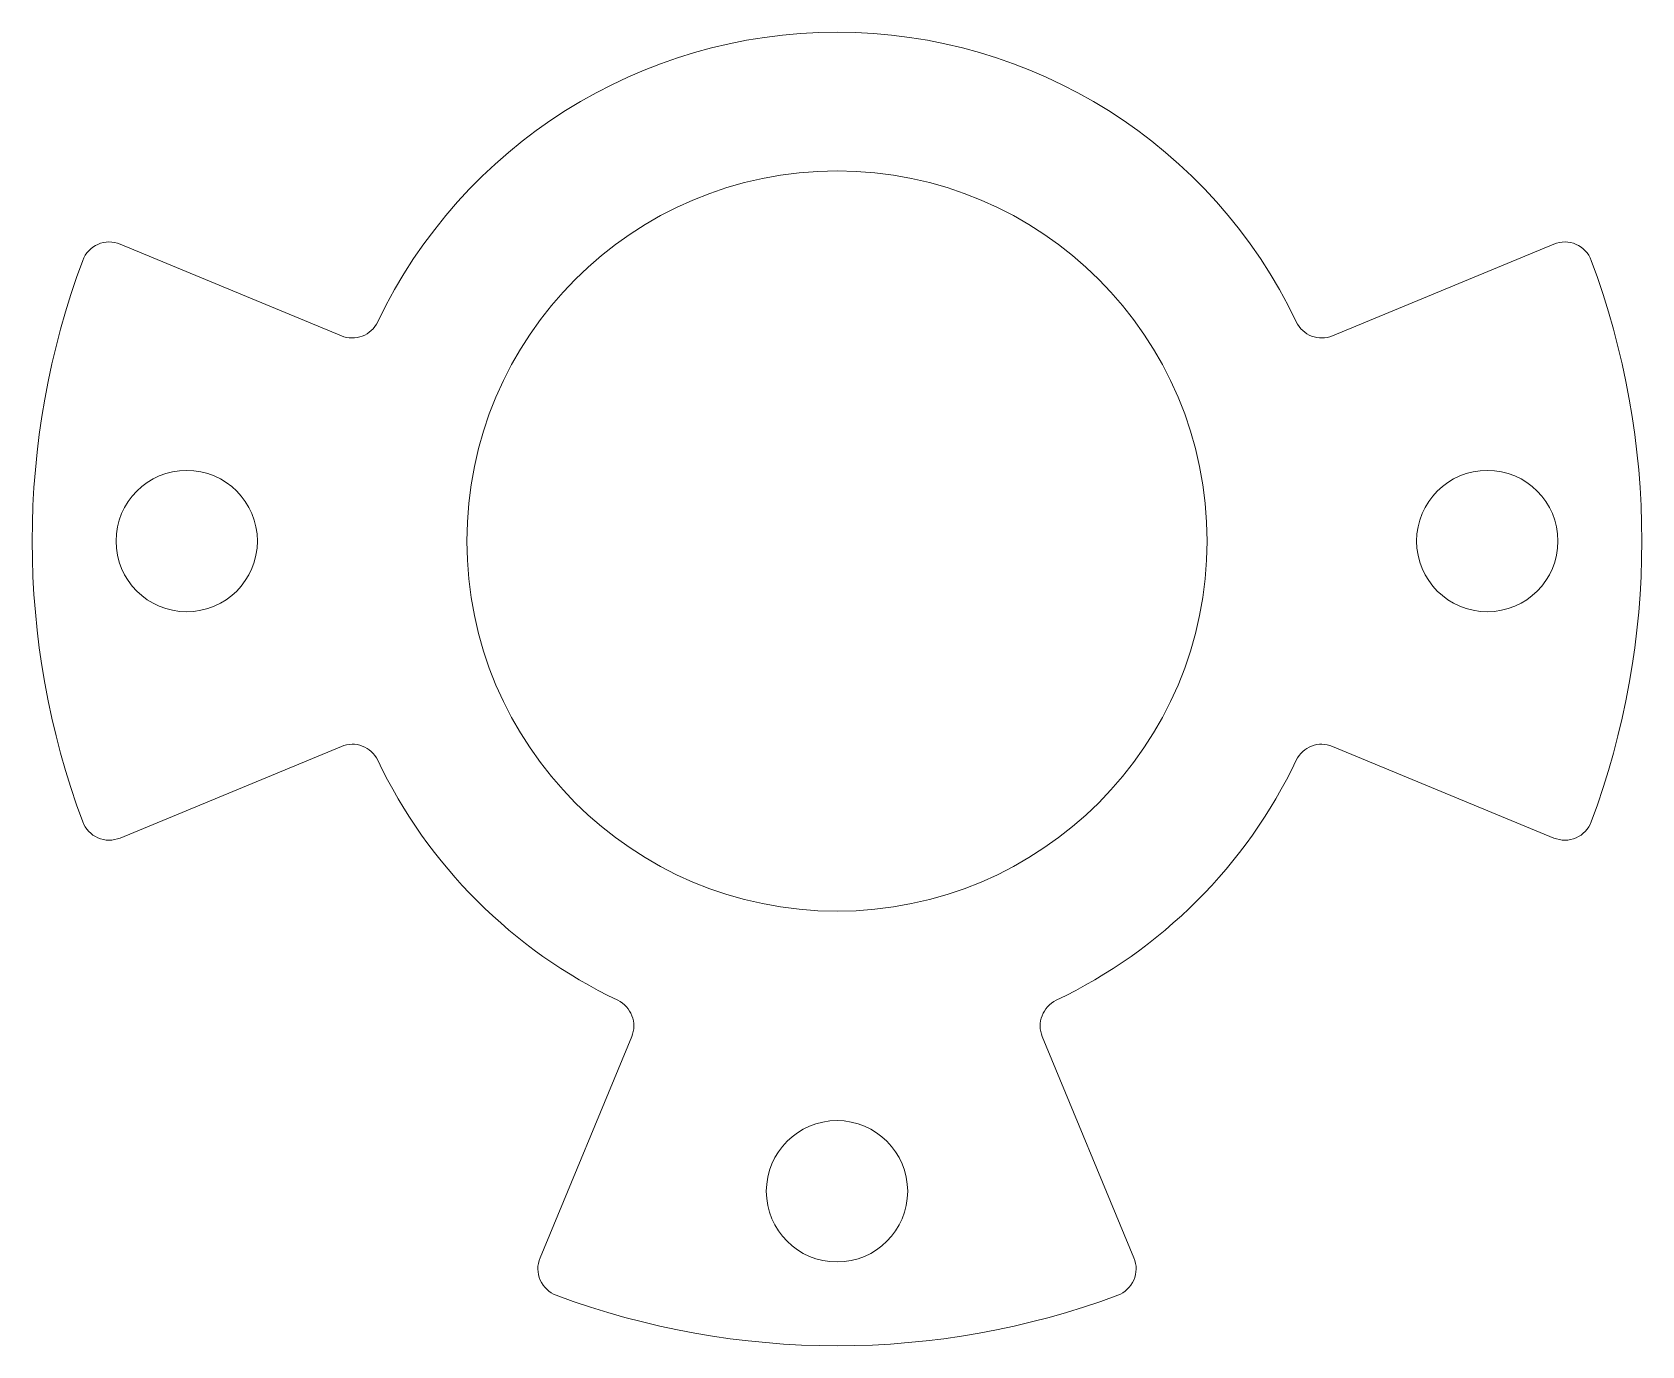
# Model space of a CAD drawing. Header units: inches. Extents: x 2.54 to 8.23, y 2.02 to 6.66.
import ezdxf

# ---------------------------------------------------------------- set-up
doc = ezdxf.new("R2010")
doc.units = ezdxf.units.IN
doc.header["$MEASUREMENT"] = 0

msp = doc.modelspace()

# ---------------------------------------------------------------- linework, layer by layer
at = {"color": 7, "linetype": 'Continuous', "lineweight": 15}
for p, q in [((3.6352, 5.5878), (2.8525, 5.9121)), ((7.9239, 5.9121), (7.1411, 5.5878)), ((2.8525, 3.8114), (3.6352, 4.1357)), ((7.1411, 4.1357), (7.9239, 3.8114)), ((4.6621, 3.1088), (4.3378, 2.326)), ((6.4385, 2.326), (6.1143, 3.1088))]:
    msp.add_line(p, q, dxfattribs=at)
for centre, radius in [((5.3882, 4.8618), 1.3091), ((3.0882, 4.8618), 0.25), ((7.6882, 4.8618), 0.25), ((5.3882, 2.5618), 0.25)]:
    msp.add_circle(centre, radius, dxfattribs=at)
for centre, radius, start, end in [((5.3882, 4.8618), 1.8, 25.517, 154.483), ((2.8142, 5.8197), 0.1, 67.5, 159.5866), ((7.9622, 5.8197), 0.1, 20.4134, 112.5), ((5.3882, 4.8618), 2.8465, 159.5866, 200.4134), ((5.3882, 4.8618), 2.8465, 339.5866, 20.4134), ((3.6735, 5.6802), 0.1, 247.5, 334.483), ((7.1028, 5.6802), 0.1, 205.517, 292.5), ((3.6735, 4.0433), 0.1, 25.517, 112.5), ((7.1028, 4.0433), 0.1, 67.5, 154.483), ((5.3882, 4.8618), 1.8, 205.517, 244.483), ((5.3882, 4.8618), 1.8, 295.517, 334.483), ((2.8142, 3.9038), 0.1, 200.4134, 292.5), ((7.9622, 3.9038), 0.1, 247.5, 339.5866), ((4.5697, 3.1471), 0.1, 337.5, 64.483), ((6.2067, 3.1471), 0.1, 115.517, 202.5), ((4.4302, 2.2878), 0.1, 157.5, 249.5866), ((6.3461, 2.2878), 0.1, 290.4134, 22.5), ((5.3882, 4.8618), 2.8465, 249.5866, 290.4134)]:
    msp.add_arc(centre, radius, start, end, dxfattribs=at)

doc.saveas('drawing.dxf')
